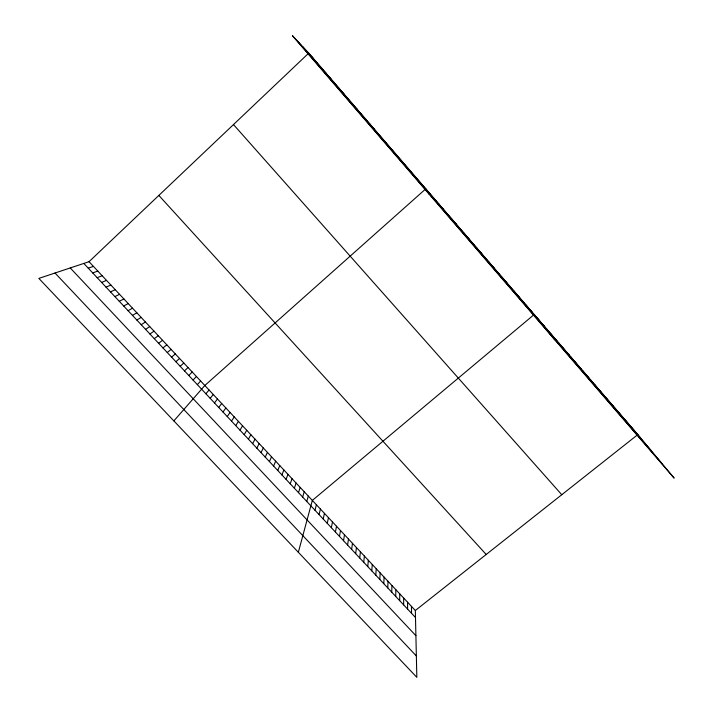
<?xml version="1.0" encoding="UTF-8"?>
<svg xmlns="http://www.w3.org/2000/svg" width="713" height="713" viewBox="0 0 713 713"><rect width="100%" height="100%" fill="white"/><g stroke="black" fill="none" stroke-linecap="round" stroke-linejoin="round"><path stroke-width="1.07" d="M403.647 604.882L403.665 598.038M399.681 600.658L399.77 593.867M395.715 596.416L395.858 589.696M391.74 592.173L391.945 585.507M387.765 587.931L388.032 581.318M383.781 583.671L384.102 577.129M379.788 579.411L380.172 572.922M375.787 575.141L376.232 568.716M371.776 570.863L372.293 564.491M367.765 566.577L368.336 560.266M363.746 562.281L364.379 556.042M359.717 557.985L360.413 551.8M355.689 553.68L356.447 547.557M351.643 549.366L352.472 543.306M347.596 545.044L348.488 539.046M343.541 540.721L344.495 534.786M339.486 536.381L340.502 530.508M335.422 532.041L336.5 526.23M331.349 527.691L332.49 521.943M327.267 523.333L328.47 517.647M323.176 518.975L324.451 513.351M319.085 514.599L320.422 509.046M314.986 510.223L316.385 504.724M298.346 552.29L312.339 500.41L534.171 314.531L554.874 339.887M306.759 501.444L308.292 496.079M302.642 497.05L304.237 491.738M298.506 492.638L300.173 487.398M294.371 488.227L296.1 483.049M290.236 483.797L292.027 478.69M286.082 479.368L287.945 474.323M281.929 474.929L283.854 469.956M277.758 470.491L279.754 465.571M273.596 466.035L275.655 461.186M269.416 461.578L271.546 456.792M265.227 457.113L267.428 452.39M261.038 452.63L263.302 447.987M256.84 448.147L259.167 443.566M252.634 443.664L255.031 439.146M248.418 439.163L250.887 434.716M244.202 434.663L246.734 430.278M239.978 430.144L242.58 425.83M235.736 425.625L238.409 421.374M231.493 421.098L234.238 416.918M227.251 416.561L230.058 412.444M222.991 412.016L225.878 407.97M218.731 407.462L221.681 403.487M214.461 402.907L217.483 398.995M210.183 398.335L213.276 394.503M205.897 393.763L209.061 389.993M173.865 420.902L204.836 385.483L425.768 188.865L429.181 194.203M197.341 384.628L200.638 381M193.063 380.065L196.44 376.5M188.785 375.493L192.225 372.008M184.498 370.912L188.009 367.498M89.036 261.689L415.331 610.506L416.838 677.35L38.85 278.4L89.036 261.689L308.711 53.154L292.383 35.65L674.15 478.129L637.77 434.636L308.711 53.154M180.202 366.33L183.785 362.979M175.897 361.732L179.56 358.461M171.583 357.133L175.318 353.924M167.27 352.525L171.075 349.388M162.947 347.908L166.824 344.842M415.331 610.506L637.77 434.636M158.616 343.283L162.564 340.288M154.275 338.648L158.295 335.725M149.926 334.014L154.017 331.162M145.568 329.361L149.739 326.581M141.21 324.7L145.452 322M136.843 320.039L141.156 317.41M132.466 315.369L136.851 312.802M128.082 310.681L132.547 308.194M123.688 305.993L128.224 303.586M119.285 301.296L123.902 298.961M114.882 296.59L119.57 294.326M110.462 291.875L115.23 289.692M106.041 287.161L110.88 285.04M101.611 282.428L106.531 280.387M97.173 277.687L102.164 275.726M92.726 272.945L97.797 271.056M88.278 268.186L93.421 266.377M378.309 133.982L378.755 134.365M373.915 128.884L374.441 129.356M369.512 123.786L370.109 124.338M365.101 118.67L365.778 119.312M360.68 113.554L361.438 114.276M356.25 108.421L357.088 109.241M351.821 103.278L352.73 104.187M347.374 98.127L348.363 99.125M342.926 92.966L343.987 94.054M338.47 87.797L339.602 88.973M333.996 82.619L335.217 83.884M329.522 77.432L330.814 78.787M325.039 72.236L326.411 73.68M320.547 67.031L322 68.564M55.017 273.017L416.356 655.96M316.046 61.808L317.579 63.439M70.248 267.945L415.902 635.693M311.545 56.585L313.15 58.297M83.813 263.427L415.492 617.529M158.839 195.424L486.195 554.482M233.481 124.57L561.773 494.724M307.027 51.354L641.566 439.172M302.633 46.639L651.415 450.946M297.678 41.327L662.448 464.136M633.875 430.117L637.609 434.582M618.207 411.954L621.691 416.142M622.128 416.508L625.684 420.759M626.05 421.053L629.668 425.376M629.962 425.59L633.634 429.984M602.432 393.665L605.676 397.569M606.389 398.255L609.686 402.221M610.328 402.827L613.697 406.865M614.276 407.399L617.699 411.508M598.474 389.075L601.647 392.899M590.533 379.869L593.581 383.549M594.508 384.476L597.619 388.228M582.566 370.635L585.489 374.165M586.549 375.252L589.544 378.861M578.564 366.001L581.434 369.459M570.56 356.714L573.297 360.029M574.562 361.366L577.37 364.753M562.521 347.4L565.133 350.564M566.541 352.062L569.215 355.297M558.493 342.73L561.033 345.814M554.456 338.051L556.933 341.064M546.363 328.666L548.707 331.527M550.409 333.363L552.825 336.295M538.235 319.246L540.454 321.964M542.299 323.96L544.589 326.75M530.089 309.798L532.174 312.356M526.007 305.066L528.021 307.544M521.907 300.316L523.868 302.722M517.807 295.565L519.697 297.891M513.708 290.806L515.526 293.052M509.59 286.038L511.346 288.212M505.472 281.261L507.157 283.355M501.337 276.475L502.959 278.489M497.202 271.68L498.752 273.614M493.057 266.876L494.537 268.73M488.913 262.063L490.321 263.837M484.751 257.241L486.097 258.944M480.589 252.411L481.863 254.033M476.418 247.58L477.621 249.113M472.238 242.732L473.37 244.194M468.049 237.875L469.109 239.256M463.851 233.017L464.849 234.31M459.653 228.142L460.58 229.354M455.447 223.267L456.293 224.399M451.222 218.374L452.006 219.426M447.006 213.481L447.711 214.444M442.773 208.57L443.415 209.462M438.531 203.66L439.101 204.462M434.288 198.731L434.778 199.453M430.028 193.802L430.456 194.435M421.535 183.954L421.811 184.417M411.446 606.353L411.544 613.314M407.56 602.2L407.595 609.107"/></g></svg>
